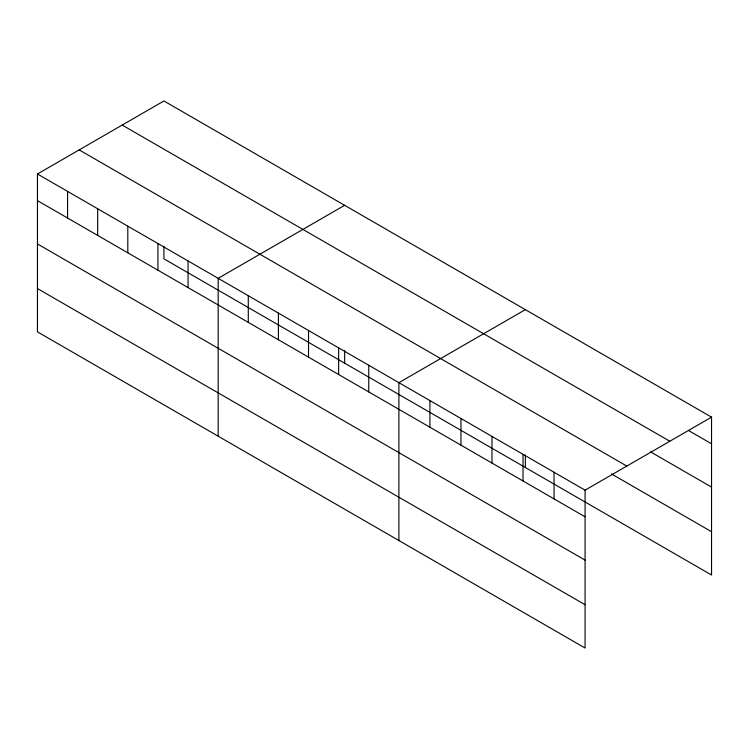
<?xml version="1.0" encoding="UTF-8"?>
<svg xmlns="http://www.w3.org/2000/svg" width="749" height="749" viewBox="0 0 749 749"><rect width="100%" height="100%" fill="white"/><g stroke="black" fill="none" stroke-linecap="round" stroke-linejoin="round"><path stroke-width="1.12" d="M37.45 173.993L585.081 490.164L585.081 648.025L37.45 331.854L37.45 173.993L163.919 100.975L711.55 417.146L711.55 575.007L163.919 258.836L163.919 246.299M344.643 205.31L218.165 278.328L218.165 436.19M525.358 309.646L398.889 382.664L398.889 540.525M585.081 490.164L711.55 417.146M688.528 430.497L711.55 443.792M122.19 125.074L669.812 441.245M650.488 451.844L711.55 487.093M79.188 149.894L626.81 466.065M611.446 473.911L711.55 531.706M37.45 200.638L585.081 516.81M37.45 243.94L585.081 560.112M37.45 288.552L585.081 604.724M554.045 472.245L554.045 498.9M525.358 454.971L525.358 467.507M523.017 454.334L523.017 480.98M491.981 436.414L491.981 463.06M460.953 418.494L460.953 445.149M429.917 400.584L429.917 427.23M368.761 365.278L368.761 391.924M344.643 350.635L344.643 363.171M338.642 347.882L338.642 374.537M308.522 330.496L308.522 357.142M278.403 313.11L278.403 339.756M248.284 295.715L248.284 322.37M188.046 260.942L188.046 287.588M157.927 243.547L157.927 270.202M127.807 226.161L127.807 252.806M97.688 208.774L97.688 235.42M67.569 191.379L67.569 218.034"/></g></svg>
